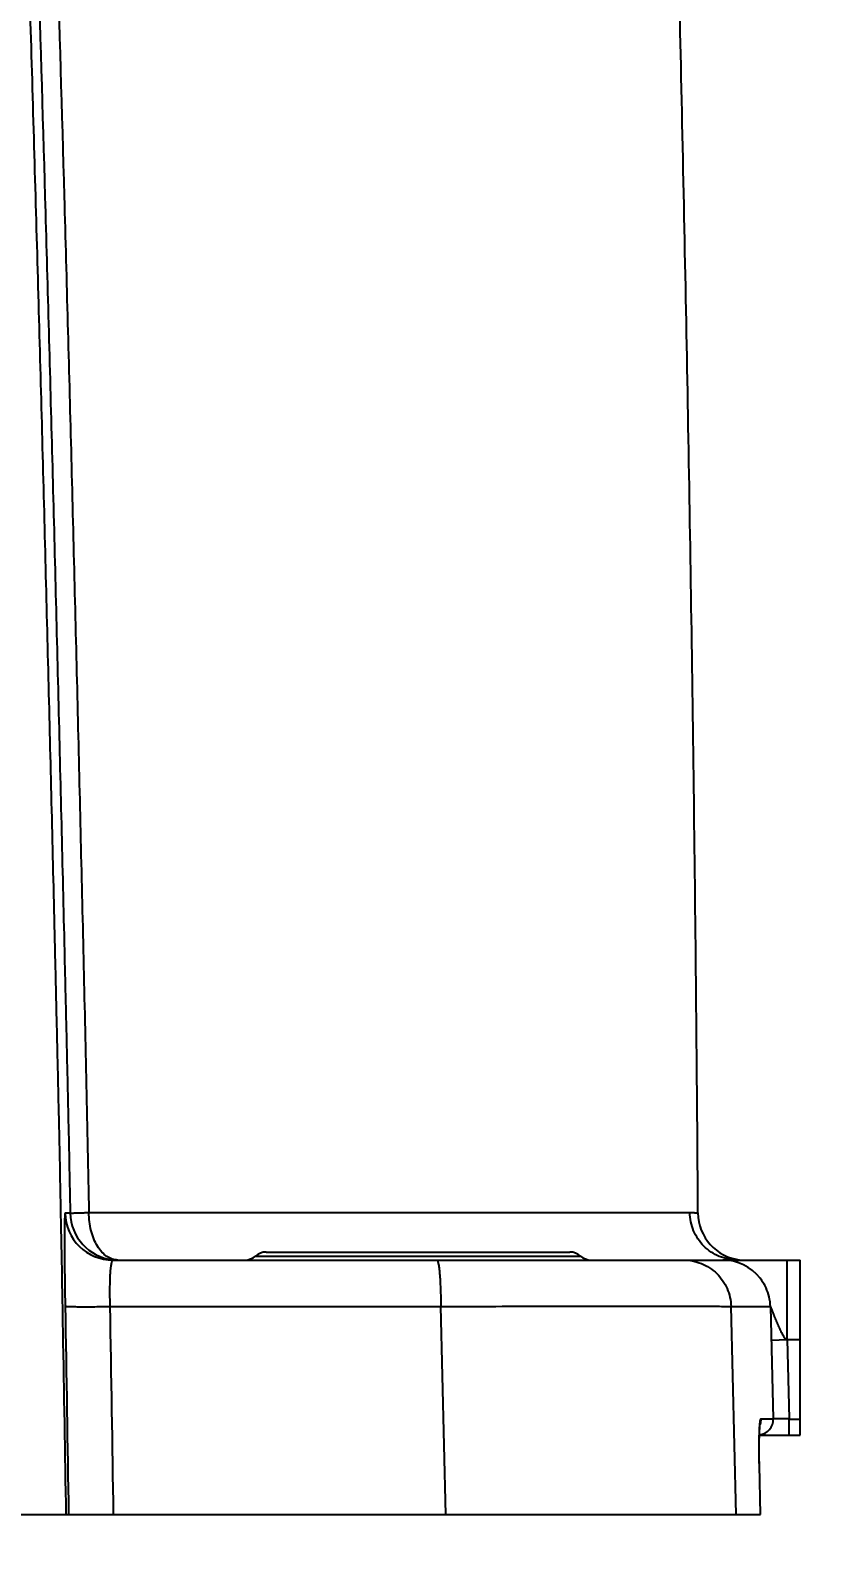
# Model space of a CAD drawing. Header units: millimetres. Extents: x 4086 to 8300, y 123 to 1549.
# Drawn here: x 6749.95 to 6762.32, y 631.97 to 656.05 of the extents above; entities that cross this region are included whole.
import ezdxf

# ---------------------------------------------------------------- set-up
doc = ezdxf.new("R2010")
doc.units = ezdxf.units.MM
doc.layers.add('外形图', color=7, linetype='Continuous')
doc.layers.add('尺寸标注', color=7, linetype='Continuous')
doc.styles.add('思源黑', font='SourceHanSansCN-Normal.ttf')
doc.dimstyles.new('尺寸标注_1_4比例', dxfattribs={"dimtxt": 7, "dimasz": 6, "dimexe": 2, "dimexo": 1.5, "dimgap": 1, "dimtad": 1, "dimdec": 1, "dimlfac": 4, "dimdsep": 46, "dimtxsty": '思源黑', "dimcen": 0.09, "dimadec": 0, "dimazin": 0, "dimtp": 0.01, "dimtm": 0.01, "dimtfac": 1, "dimtdec": 1, "dimtofl": 0, "dimtmove": 0, "dimatfit": 3, "dimfxl": 1, "dimtolj": 1, "dimarcsym": 0})

# ---------------------------------------------------------------- blocks, each defined once
blk = doc.blocks.new('*D942')
at = {"layer": 'Defpoints', "color": 0}
for p in [(6721.519, 632.866), (6750.539, 632.862), (6750.539, 605.6)]:
    blk.add_point(p, dxfattribs=at)
at = {"layer": '尺寸标注', "color": 0, "lineweight": -2}
for p, q in [((6721.519, 631.366), (6721.519, 603.6)), ((6750.539, 631.362), (6750.539, 603.6)), ((6727.519, 605.6), (6744.539, 605.6))]:
    blk.add_line(p, q, dxfattribs=at)
at = {"layer": '尺寸标注', "color": 0}
for points in [[(6727.519, 606.6), (6727.519, 604.6), (6721.519, 605.6)], [(6744.539, 604.6), (6744.539, 606.6), (6750.539, 605.6)]]:
    blk.add_solid(points, dxfattribs=at)
at = {"layer": '尺寸标注', "color": 0, "insert": (6736.029, 610.224), "char_height": 7, "attachment_point": 5, "style": '思源黑'}
blk.add_mtext('\\A1;116.1', dxfattribs=at)
blk = doc.blocks.new('*D943')
at = {"layer": 'Defpoints', "color": 0}
for p in [(6747.304, 673.487), (6761.373, 632.737), (6781.158, 632.737)]:
    blk.add_point(p, dxfattribs=at)
at = {"layer": '尺寸标注', "color": 0, "lineweight": -2}
for p, q in [((6748.804, 673.487), (6783.158, 673.487)), ((6781.158, 667.487), (6781.158, 638.737)), ((6762.873, 632.737), (6783.158, 632.737))]:
    blk.add_line(p, q, dxfattribs=at)
at = {"layer": '尺寸标注', "color": 0}
for points in [[(6782.158, 667.487), (6780.158, 667.487), (6781.158, 673.487)], [(6780.158, 638.737), (6782.158, 638.737), (6781.158, 632.737)]]:
    blk.add_solid(points, dxfattribs=at)
at = {"layer": '尺寸标注', "color": 0, "insert": (6776.529, 653.112), "char_height": 7, "attachment_point": 5, "rotation": 90, "style": '思源黑'}
blk.add_mtext('\\A1;163', dxfattribs=at)

msp = doc.modelspace()

# ---------------------------------------------------------------- linework, layer by layer
at = {"layer": '外形图'}
for p, q in [((6750.5669, 637.4725), (6750.4869, 637.4725)), ((6750.8607, 637.4824), (6760.2987, 637.4824)), ((6753.6433, 636.8618), (6758.4149, 636.8618)), ((6751.2367, 636.7368), (6762.0291, 636.7368)), ((6753.4779, 636.7993), (6758.5802, 636.7993)), ((6761.8261, 635.4868), (6761.8261, 636.7368)), ((6762.0291, 633.9864), (6762.0291, 636.7368)), ((6761.4056, 636.4477), (6761.4033, 636.4506)), ((6761.4081, 636.4444), (6761.4056, 636.4477)), ((6761.4101, 636.4417), (6761.4081, 636.4444)), ((6761.4124, 636.4386), (6761.4101, 636.4417)), ((6761.4149, 636.4354), (6761.4124, 636.4386)), ((6761.4174, 636.4319), (6761.4149, 636.4354)), ((6761.4238, 636.423), (6761.421, 636.4269)), ((6761.4258, 636.4202), (6761.4238, 636.423)), ((6761.4278, 636.4174), (6761.4258, 636.4202)), ((6761.4298, 636.4144), (6761.4278, 636.4174)), ((6761.4319, 636.4114), (6761.4298, 636.4144)), ((6761.434, 636.4084), (6761.4319, 636.4114)), ((6761.436, 636.4053), (6761.434, 636.4084)), ((6761.4381, 636.4021), (6761.436, 636.4053)), ((6761.4402, 636.399), (6761.4381, 636.4021)), ((6761.4422, 636.3959), (6761.4402, 636.399)), ((6761.4442, 636.3928), (6761.4422, 636.3959)), ((6761.4461, 636.3897), (6761.4442, 636.3928)), ((6761.448, 636.3867), (6761.4461, 636.3897)), ((6761.4499, 636.3838), (6761.448, 636.3867)), ((6761.4517, 636.3809), (6761.4499, 636.3838)), ((6761.4542, 636.3768), (6761.4517, 636.3809)), ((6761.4566, 636.3728), (6761.4542, 636.3768)), ((6761.4588, 636.369), (6761.4566, 636.3728)), ((6761.461, 636.3653), (6761.4588, 636.369)), ((6761.4631, 636.3616), (6761.461, 636.3653)), ((6761.4652, 636.3581), (6761.4631, 636.3616)), ((6761.4671, 636.3546), (6761.4652, 636.3581)), ((6761.4691, 636.3511), (6761.4671, 636.3546)), ((6761.4709, 636.3477), (6761.4691, 636.3511)), ((6761.4727, 636.3444), (6761.4709, 636.3477)), ((6761.4745, 636.3411), (6761.4727, 636.3444)), ((6761.4763, 636.3378), (6761.4745, 636.3411)), ((6761.478, 636.3345), (6761.4763, 636.3378)), ((6761.4796, 636.3313), (6761.478, 636.3345)), ((6761.4813, 636.3282), (6761.4796, 636.3313)), ((6761.4829, 636.325), (6761.4813, 636.3282)), ((6761.4844, 636.322), (6761.4829, 636.325)), ((6761.4864, 636.3179), (6761.4844, 636.322)), ((6761.4883, 636.314), (6761.4864, 636.3179)), ((6761.4901, 636.3103), (6761.4883, 636.314)), ((6761.4918, 636.3067), (6761.4901, 636.3103)), ((6761.4936, 636.303), (6761.4918, 636.3067)), ((6751.19, 636.0065), (6756.3873, 636.0065)), ((6756.4681, 632.7368), (6756.3873, 636.0065)), ((6760.9459, 636.0065), (6761.5626, 636.0065)), ((6761.025, 632.7368), (6760.9459, 636.0065)), ((6761.5626, 636.0065), (6761.6089, 634.243)), ((6761.5764, 635.4803), (6761.8261, 635.4868)), ((6761.8261, 635.4868), (6762.0291, 635.4868)), ((6761.8261, 635.4868), (6761.8585, 634.2495)), ((6761.4173, 634.243), (6761.6089, 634.243)), ((6761.6094, 634.243), (6761.6089, 634.243)), ((6761.8585, 634.2495), (6761.6094, 634.243)), ((6761.8589, 634.2364), (6761.6094, 634.243)), ((6761.8585, 634.2495), (6761.8589, 634.2364)), ((6761.8589, 634.2364), (6762.0291, 634.2364)), ((6761.8589, 633.9864), (6761.8589, 634.2364)), ((6761.3902, 633.9864), (6762.0291, 633.9864)), ((6761.3883, 633.9091), (6761.3894, 633.9603)), ((6761.39, 633.5126), (6761.3905, 633.5122)), ((6761.39, 633.5122), (6761.39, 633.5126)), ((6761.4091, 632.7368), (6761.39, 633.5122)), ((6761.4096, 632.7368), (6761.3905, 633.5122)), ((6710.6485, 632.7368), (6761.4096, 632.7368))]:
    msp.add_line(p, q, dxfattribs=at)
for points in [[(6761.421, 636.4269), (6761.4201, 636.4282), (6761.4174, 636.4319)], [(6761.4947, 636.3005), (6761.4947, 636.3005), (6761.4947, 636.3006), (6761.4936, 636.303)], [(6761.3888, 633.9364), (6761.39, 633.9827), (6761.3907, 634.0033), (6761.3914, 634.0223), (6761.3922, 634.0399), (6761.393, 634.0561), (6761.3938, 634.0711), (6761.3946, 634.0849), (6761.3954, 634.0974), (6761.3962, 634.1089), (6761.397, 634.1192), (6761.3979, 634.1285), (6761.3986, 634.1366), (6761.3994, 634.1436), (6761.4001, 634.1495), (6761.4007, 634.1543), (6761.4012, 634.158), (6761.4016, 634.1604), (6761.4017, 634.1611)], [(6761.3894, 633.9608), (6761.39, 633.9831), (6761.3902, 633.9864)], [(6761.3905, 633.5122), (6761.3897, 633.5503), (6761.3888, 633.5969), (6761.388, 633.6439), (6761.3876, 633.6902), (6761.3873, 633.7346), (6761.3872, 633.7761), (6761.3873, 633.814), (6761.3875, 633.8485), (6761.3879, 633.8801), (6761.3883, 633.9091)]]:
    msp.add_lwpolyline(points, dxfattribs=at)
for centre, radius, start, end in [((6751.2367, 637.4868), 0.7499, 181.09164, 269.99598), ((6751.3167, 637.4868), 0.75, 181.09219, 263.9032), ((6761.175, 637.4823), 0.75, 180.341, 263.69781), ((6753.6433, 636.6118), 0.25, 90, 131.40962), ((6758.4149, 636.6118), 0.25, 48.59038, 90), ((6751.3167, 637.4872), 0.7503, 263.90957, 269.99784), ((6753.3126, 636.9868), 0.25, 270, 311.40962), ((6758.7456, 636.9868), 0.25, 228.59038, 270), ((6760.8136, 635.9879), 0.749, 38.33563, 89.99221), ((6760.8131, 635.9873), 0.7497, 38.1317, 38.34654), ((6760.8105, 635.9857), 0.7527, 24.70497, 38.10788), ((6760.8123, 635.9869), 0.7506, 1.49767, 24.68128), ((6761.359, 634.2363), 0.2499, 277.1764, 1.52485), ((6761.1652, 634.2367), 0.2522, 342.24557, 1.42997), ((6761.167, 634.2364), 0.2504, 338.19218, 342.17589)]:
    msp.add_arc(centre, radius, start, end, dxfattribs=at)
for points, knots in [([(6760.425, 637.4779), (6760.4129, 639.5134), (6760.3744, 643.569), (6760.283, 649.5778), (6760.1666, 655.3865), (6760.0337, 660.8515), (6759.8907, 665.9182), (6759.7365, 670.6599), (6759.5673, 675.2692), (6759.4449, 678.3233), (6759.3815, 679.867)], [0, 0, 0, 0, 0.144014, 0.286937, 0.4251546, 0.5550504, 0.6736877, 0.7837516, 0.8906976, 1, 1, 1, 1]), ([(6750.5041, 632.7368), (6750.4885, 633.6966), (6750.4617, 635.3084), (6750.4247, 637.3656), (6750.3957, 638.8038), (6750.3703, 639.912), (6750.3473, 640.8971), (6750.3171, 642.1884), (6750.2784, 643.8093), (6750.2305, 645.766), (6750.1635, 648.4206), (6750.0731, 651.8072), (6749.954, 655.949), (6749.8237, 660.181), (6749.7062, 663.7519), (6749.6184, 666.2936), (6749.5599, 667.9381), (6749.5254, 668.8601), (6749.505, 669.3976)], [0, 0, 0, 0, 0.0785203, 0.1318576, 0.1683122, 0.1961841, 0.2225336, 0.2489124, 0.3018449, 0.3551561, 0.4090206, 0.51906, 0.6322738, 0.7479652, 0.8653954, 0.9245318, 0.9560023, 1, 1, 1, 1]), ([(6749.652, 669.4031), (6749.677, 668.7381), (6749.7262, 667.4081), (6749.8182, 664.7478), (6749.9735, 660.092), (6750.1349, 654.7704), (6750.2813, 649.4483), (6750.3662, 646.1218), (6750.4311, 643.4605), (6750.4707, 641.7972), (6750.5019, 640.4666), (6750.5253, 639.4686), (6750.5473, 638.4706), (6750.5605, 637.8052), (6750.5669, 637.4725)], [0, 0, 0, 0, 0.062496, 0.1249928, 0.2499892, 0.4999899, 0.6249928, 0.7499962, 0.8124979, 0.8749992, 0.9062496, 0.9374998, 0.9687499, 1, 1, 1, 1]), ([(6749.9615, 669.4064), (6749.9862, 668.7416), (6750.0347, 667.4118), (6750.1253, 664.7521), (6750.2783, 660.0972), (6750.4372, 654.7767), (6750.581, 649.4557), (6750.681, 645.4648), (6750.7748, 641.4737), (6750.8357, 638.8129), (6750.8607, 637.4824)], [0, 0, 0, 0, 0.0624958, 0.1249924, 0.2499885, 0.4999889, 0.6249918, 0.7499955, 0.8749987, 1, 1, 1, 1]), ([(6750.4869, 637.4725), (6750.4862, 637.4725), (6750.4852, 637.4693), (6750.4843, 637.4647), (6750.4832, 637.4556), (6750.4823, 637.4437), (6750.4814, 637.4281), (6750.4805, 637.4092), (6750.4798, 637.387), (6750.4788, 637.3508), (6750.4778, 637.2977), (6750.4771, 637.2249), (6750.4767, 637.1403), (6750.4766, 637.0449), (6750.4768, 636.9395), (6750.4776, 636.7818), (6750.4795, 636.5676), (6750.4829, 636.296), (6750.4858, 636.1086), (6750.4875, 636.0128)], [0, 0, 0, 0, 0.0014675, 0.0051337, 0.011119, 0.0194316, 0.0300675, 0.0430206, 0.0582641, 0.0757576, 0.1173256, 0.1673728, 0.2254313, 0.2909613, 0.3633923, 0.4420276, 0.6149582, 0.8033044, 1, 1, 1, 1]), ([(6750.5669, 637.4725), (6750.5675, 637.4728), (6750.5696, 637.4729), (6750.5739, 637.4733), (6750.5805, 637.4737), (6750.594, 637.4744), (6750.6164, 637.4753), (6750.65, 637.4765), (6750.6919, 637.4778), (6750.7418, 637.4793), (6750.7989, 637.4808), (6750.8394, 637.4818), (6750.8607, 637.4824)], [0, 0, 0, 0, 0.0066179, 0.0212359, 0.0438399, 0.0743653, 0.1587788, 0.2734192, 0.4168407, 0.5872321, 0.7824403, 1, 1, 1, 1]), ([(6751.3166, 636.7368), (6751.2867, 636.7368), (6751.2247, 636.7472), (6751.1377, 636.7917), (6751.0588, 636.8625), (6750.9903, 636.9563), (6750.9343, 637.0696), (6750.8778, 637.2444), (6750.861, 637.3864), (6750.8607, 637.4824)], [0, 0, 0, 0, 0.0940221, 0.19372, 0.3031391, 0.4241005, 0.5564453, 0.6985274, 1, 1, 1, 1]), ([(6761.0448, 636.7368), (6760.9481, 636.7368), (6760.7525, 636.7756), (6760.5051, 636.9415), (6760.3389, 637.1892), (6760.2993, 637.3852), (6760.2987, 637.4824)], [0, 0, 0, 0, 0.2494027, 0.4991547, 0.7494012, 1, 1, 1, 1]), ([(6760.2987, 637.4824), (6760.3086, 637.4824), (6760.327, 637.4822), (6760.3526, 637.4816), (6760.3743, 637.4808), (6760.3921, 637.4799), (6760.4044, 637.4792), (6760.4123, 637.4787), (6760.4168, 637.4784), (6760.4202, 637.4781), (6760.4228, 637.4782), (6760.424, 637.4777), (6760.4249, 637.478), (6760.425, 637.4779)], [0, 0, 0, 0, 0.2339884, 0.4369297, 0.6087871, 0.7495132, 0.859048, 0.9021019, 0.9373376, 0.9647483, 0.9843307, 0.9960822, 1, 1, 1, 1]), ([(6751.2367, 636.7368), (6751.2341, 636.7368), (6751.2279, 636.7328), (6751.222, 636.7214), (6751.216, 636.7041), (6751.2105, 636.6803), (6751.2054, 636.6502), (6751.1988, 636.598), (6751.1925, 636.519), (6751.1877, 636.4099), (6751.1856, 636.2849), (6751.1862, 636.1486), (6751.1885, 636.0545), (6751.19, 636.0065)], [0, 0, 0, 0, 0.0104455, 0.0269948, 0.0515608, 0.084577, 0.1260083, 0.1756212, 0.2978445, 0.447218, 0.6183973, 0.8050171, 1, 1, 1, 1]), ([(6756.3241, 636.7368), (6756.3264, 636.7368), (6756.3301, 636.7339), (6756.3335, 636.7287), (6756.338, 636.7195), (6756.343, 636.7036), (6756.3513, 636.6676), (6756.3603, 636.607), (6756.3693, 636.5176), (6756.3769, 636.4085), (6756.3826, 636.2837), (6756.3863, 636.148), (6756.3872, 636.0543), (6756.3873, 636.0065)], [0, 0, 0, 0, 0.0095131, 0.0166969, 0.0258852, 0.0506289, 0.0840145, 0.1759877, 0.2990276, 0.4487844, 0.6198125, 0.8058351, 1, 1, 1, 1]), ([(6760.1988, 636.7368), (6760.2944, 636.7368), (6760.4878, 636.6991), (6760.7335, 636.5374), (6760.9008, 636.2951), (6760.9434, 636.1024), (6760.9459, 636.0065)], [0, 0, 0, 0, 0.2495936, 0.4994224, 0.7495877, 1, 1, 1, 1]), ([(6750.4875, 636.0128), (6750.4878, 636.0124), (6750.4894, 636.0118), (6750.4924, 636.011), (6750.4972, 636.0103), (6750.5066, 636.0092), (6750.5223, 636.008), (6750.5458, 636.0068), (6750.5752, 636.0058), (6750.6104, 636.0049), (6750.651, 636.0042), (6750.715, 636.0035), (6750.8055, 636.0031), (6750.9246, 636.0035), (6751.0544, 636.0046), (6751.1441, 636.0058), (6751.19, 636.0065)], [0, 0, 0, 0, 0.002376, 0.0068805, 0.013622, 0.0226166, 0.0473238, 0.0808327, 0.1228684, 0.1730741, 0.231019, 0.2962039, 0.4459833, 0.6172431, 0.8040674, 1, 1, 1, 1]), ([(6756.3873, 636.0065), (6756.6746, 636.0074), (6757.236, 636.0091), (6758.05, 636.011), (6758.8002, 636.0122), (6759.4636, 636.0127), (6760.0199, 636.0123), (6760.4084, 636.0115), (6760.6532, 636.0102), (6760.7837, 636.0093), (6760.8772, 636.0081), (6760.9272, 636.0072), (6760.9459, 636.0065)], [0, 0, 0, 0, 0.1890391, 0.3694559, 0.5357252, 0.6827537, 0.806038, 0.9018033, 0.9384155, 0.9671211, 0.9877012, 1, 1, 1, 1]), ([(6761.5626, 636.0065), (6761.563, 636.0064), (6761.5636, 636.005), (6761.5647, 636.003), (6761.5662, 635.9994), (6761.568, 635.995), (6761.5701, 635.9897), (6761.5734, 635.9816), (6761.5778, 635.9705), (6761.5835, 635.9561), (6761.5897, 635.9408), (6761.5962, 635.9248), (6761.6054, 635.9024), (6761.6173, 635.8735), (6761.632, 635.8381), (6761.6471, 635.8019), (6761.6678, 635.7525), (6761.6943, 635.6902), (6761.7221, 635.6278), (6761.7463, 635.5784), (6761.7666, 635.5419), (6761.7893, 635.5082), (6761.8126, 635.4886), (6761.8261, 635.4868)], [0, 0, 0, 0, 0.0018894, 0.0063123, 0.0128746, 0.0211554, 0.0308025, 0.041546, 0.0655241, 0.0919367, 0.1200879, 0.149533, 0.1799749, 0.243065, 0.3082589, 0.3749144, 0.442623, 0.5801879, 0.7195846, 0.7897316, 0.8600913, 0.9305783, 1, 1, 1, 1]), ([(6761.3987, 634.1617), (6761.3998, 634.1734), (6761.4019, 634.1935), (6761.4065, 634.2197), (6761.41, 634.2344), (6761.4149, 634.243), (6761.4173, 634.243)], [0, 0, 0, 0, 0.4179259, 0.7226822, 0.9133774, 1, 1, 1, 1]), ([(6761.39, 633.5126), (6761.3884, 633.5787), (6761.3863, 633.7058), (6761.3866, 633.8841), (6761.3902, 634.0344), (6761.3951, 634.1237), (6761.3987, 634.1617)], [0, 0, 0, 0, 0.3055624, 0.5869681, 0.8240178, 1, 1, 1, 1])]:
    msp.add_open_spline(points, degree=3, knots=knots, dxfattribs=at)
for points in [[(6750.4875, 636.0128), (6750.5063, 634.9209), (6750.524, 633.8289), (6750.5413, 632.7368)], [(6751.19, 636.0065), (6751.2088, 634.9166), (6751.2264, 633.8267), (6751.2436, 632.7368)]]:
    msp.add_open_spline(points, degree=3, dxfattribs=at)

# ---------------------------------------------------------------- dimensions: what is measured, and where the dimension line sits
at = {"layer": '尺寸标注'}
dim = msp.add_linear_dim(base=(6781.1582, 632.7368), p1=(6747.3041, 673.4868), p2=(6761.373, 632.7368), angle=90, dimstyle='尺寸标注_1_4比例', dxfattribs=at)
dim.commit()
dim.dimension.update_dxf_attribs({"geometry": '*D943', "text_midpoint": (6776.5291, 653.1118)})
dim = msp.add_linear_dim(base=(6750.5393, 605.6002), p1=(6721.5189, 632.8659), p2=(6750.5393, 632.8618), dimstyle='尺寸标注_1_4比例', dxfattribs=at)
dim.commit()
dim.dimension.update_dxf_attribs({"geometry": '*D942', "text_midpoint": (6736.0291, 605.6002), "dimtype": 160})

doc.saveas('drawing.dxf')
